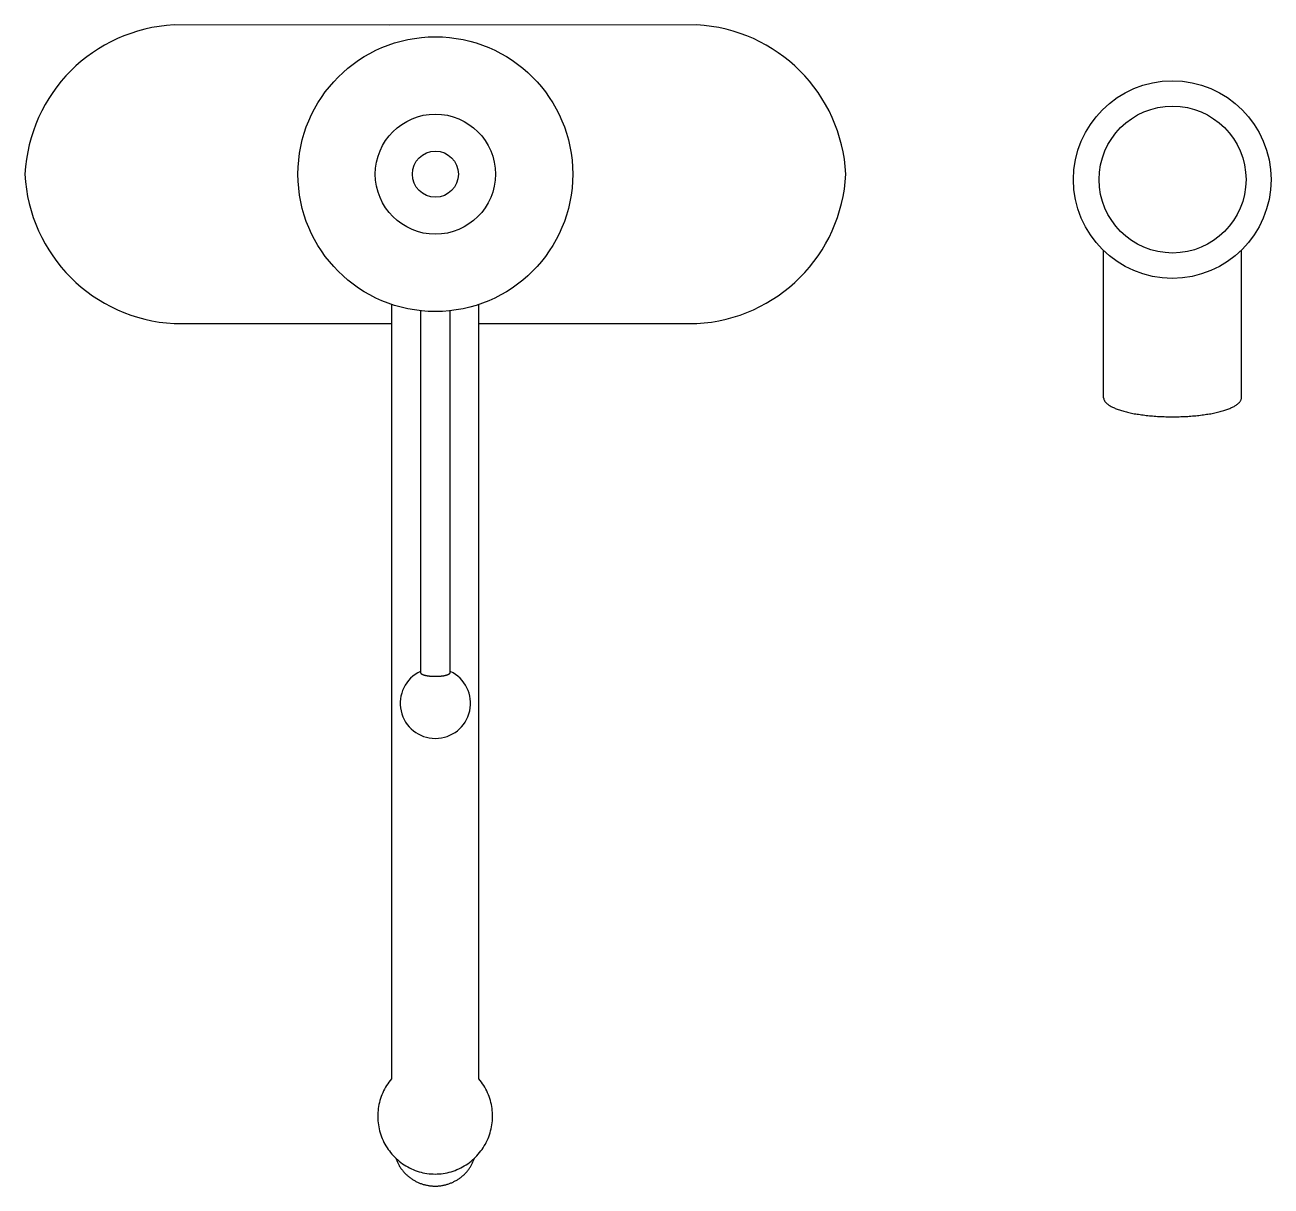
# Model space of a CAD drawing. Header units: millimetres. Extents: x 500 to 613, y 94 to 180.
# Drawn here: x 562.77 to 574.04, y 123.45 to 133.95 of the extents above; entities that cross this region are included whole.
import ezdxf

# ---------------------------------------------------------------- set-up
doc = ezdxf.new("R2010")
doc.units = ezdxf.units.MM
doc.layers.add('RUBINETTI', color=251, linetype='Continuous')

msp = doc.modelspace()

# ---------------------------------------------------------------- linework, layer by layer
at = {"layer": 'RUBINETTI'}
for points, elevation in [([(566.877, 131.253), (568.846, 131.252, 0.384574), (570.194, 132.602, 0.384574), (568.846, 133.951), (566.069, 133.95), (564.122, 133.951, 0.384574), (562.774, 132.602, 0.384574), (564.122, 131.252), (566.069, 131.253), (566.086, 131.253)], 0.01), ([(566.349, 128.107, 4.488524), (566.619, 128.107)], 0.018)]:
    msp.add_lwpolyline(points, format="xyb", dxfattribs=dict(at, elevation=elevation))
for points, elevation in [([(573.771, 130.581), (573.771, 131.915)], 0.013), ([(572.525, 130.581), (572.525, 131.91)], 0.013), ([(566.086, 131.424), (566.086, 124.424)], 0.013), ([(566.349, 131.366), (566.349, 128.098)], 0.015), ([(566.619, 128.098), (566.619, 131.366)], 0.015), ([(566.877, 124.424), (566.877, 131.423)], 0.013), ([(572.525, 130.581), (572.525, 130.577), (572.526, 130.573), (572.527, 130.569), (572.528, 130.564), (572.53, 130.56), (572.532, 130.556), (572.534, 130.552), (572.537, 130.547), (572.54, 130.543), (572.544, 130.539), (572.548, 130.535), (572.552, 130.531), (572.557, 130.527), (572.562, 130.523), (572.567, 130.519), (572.573, 130.515), (572.579, 130.511), (572.585, 130.507), (572.592, 130.503), (572.599, 130.5), (572.606, 130.496), (572.614, 130.492), (572.622, 130.489), (572.63, 130.485), (572.639, 130.482), (572.648, 130.478), (572.657, 130.475), (572.667, 130.472), (572.676, 130.468), (572.687, 130.465), (572.697, 130.462), (572.708, 130.459), (572.719, 130.456), (572.73, 130.453), (572.741, 130.45), (572.753, 130.448), (572.765, 130.445), (572.777, 130.442), (572.789, 130.44), (572.802, 130.437), (572.815, 130.435), (572.828, 130.433), (572.841, 130.431), (572.854, 130.429), (572.868, 130.427), (572.882, 130.425), (572.896, 130.423), (572.91, 130.421), (572.924, 130.42), (572.938, 130.418), (572.953, 130.417), (572.967, 130.416), (572.982, 130.415), (572.997, 130.413), (573.012, 130.412), (573.027, 130.412), (573.042, 130.411), (573.057, 130.41), (573.072, 130.41), (573.087, 130.409), (573.102, 130.409), (573.117, 130.408), (573.133, 130.408), (573.148, 130.408), (573.163, 130.408), (573.179, 130.408), (573.194, 130.409), (573.209, 130.409), (573.224, 130.41), (573.239, 130.41), (573.255, 130.411), (573.27, 130.412), (573.285, 130.412), (573.299, 130.413), (573.314, 130.415), (573.329, 130.416), (573.343, 130.417), (573.358, 130.418), (573.372, 130.42), (573.386, 130.421), (573.4, 130.423), (573.414, 130.425), (573.428, 130.427), (573.442, 130.429), (573.455, 130.431), (573.468, 130.433), (573.481, 130.435), (573.494, 130.437), (573.507, 130.44), (573.519, 130.442), (573.531, 130.445), (573.543, 130.448), (573.555, 130.45), (573.566, 130.453), (573.578, 130.456), (573.588, 130.459), (573.599, 130.462), (573.61, 130.465), (573.62, 130.468), (573.629, 130.472), (573.639, 130.475), (573.648, 130.478), (573.657, 130.482), (573.666, 130.485), (573.674, 130.489), (573.682, 130.492), (573.69, 130.496), (573.697, 130.5), (573.704, 130.503), (573.711, 130.507), (573.717, 130.511), (573.723, 130.515), (573.729, 130.519), (573.734, 130.523), (573.739, 130.527), (573.744, 130.531), (573.748, 130.535), (573.752, 130.539), (573.756, 130.543), (573.759, 130.547), (573.762, 130.552), (573.764, 130.556), (573.766, 130.56), (573.768, 130.564), (573.769, 130.569), (573.77, 130.573), (573.771, 130.577), (573.771, 130.581)], 0.013), ([(566.349, 128.098), (566.349, 128.097), (566.349, 128.096), (566.35, 128.095), (566.35, 128.094), (566.35, 128.093), (566.351, 128.092), (566.351, 128.092), (566.352, 128.091), (566.353, 128.09), (566.353, 128.089), (566.354, 128.088), (566.355, 128.087), (566.356, 128.087), (566.357, 128.086), (566.358, 128.085), (566.36, 128.084), (566.361, 128.083), (566.362, 128.083), (566.364, 128.082), (566.365, 128.081), (566.367, 128.08), (566.368, 128.08), (566.37, 128.079), (566.372, 128.078), (566.374, 128.077), (566.376, 128.077), (566.378, 128.076), (566.38, 128.075), (566.382, 128.075), (566.384, 128.074), (566.386, 128.073), (566.389, 128.073), (566.391, 128.072), (566.394, 128.072), (566.396, 128.071), (566.399, 128.071), (566.401, 128.07), (566.404, 128.069), (566.406, 128.069), (566.409, 128.068), (566.412, 128.068), (566.415, 128.068), (566.418, 128.067), (566.421, 128.067), (566.423, 128.066), (566.426, 128.066), (566.429, 128.066), (566.432, 128.065), (566.436, 128.065), (566.439, 128.065), (566.442, 128.064), (566.445, 128.064), (566.448, 128.064), (566.451, 128.064), (566.455, 128.063), (566.458, 128.063), (566.461, 128.063), (566.464, 128.063), (566.468, 128.063), (566.471, 128.063), (566.474, 128.063), (566.477, 128.063), (566.481, 128.063), (566.484, 128.063), (566.487, 128.063), (566.491, 128.063), (566.494, 128.063), (566.497, 128.063), (566.501, 128.063), (566.504, 128.063), (566.507, 128.063), (566.51, 128.063), (566.514, 128.063), (566.517, 128.064), (566.52, 128.064), (566.523, 128.064), (566.526, 128.064), (566.529, 128.065), (566.533, 128.065), (566.536, 128.065), (566.539, 128.066), (566.542, 128.066), (566.545, 128.066), (566.548, 128.067), (566.55, 128.067), (566.553, 128.068), (566.556, 128.068), (566.559, 128.068), (566.562, 128.069), (566.564, 128.069), (566.567, 128.07), (566.57, 128.071), (566.572, 128.071), (566.575, 128.072), (566.577, 128.072), (566.579, 128.073), (566.582, 128.073), (566.584, 128.074), (566.586, 128.075), (566.588, 128.075), (566.59, 128.076), (566.592, 128.077), (566.594, 128.077), (566.596, 128.078), (566.598, 128.079), (566.6, 128.08), (566.601, 128.08), (566.603, 128.081), (566.604, 128.082), (566.606, 128.083), (566.607, 128.083), (566.609, 128.084), (566.61, 128.085), (566.611, 128.086), (566.612, 128.087), (566.613, 128.087), (566.614, 128.088), (566.615, 128.089), (566.616, 128.09), (566.616, 128.091), (566.617, 128.092), (566.617, 128.092), (566.618, 128.093), (566.618, 128.094), (566.618, 128.095), (566.619, 128.096), (566.619, 128.097), (566.619, 128.098)], 0.015), ([(566.086, 124.424), (566.074, 124.409), (566.063, 124.394), (566.053, 124.379), (566.043, 124.364), (566.033, 124.348), (566.024, 124.332), (566.016, 124.315), (566.008, 124.298), (566.001, 124.281), (565.994, 124.264), (565.988, 124.246), (565.983, 124.229), (565.978, 124.211), (565.974, 124.193), (565.971, 124.175), (565.968, 124.156), (565.966, 124.138), (565.964, 124.119), (565.963, 124.101), (565.963, 124.082), (565.964, 124.064), (565.965, 124.045), (565.967, 124.027), (565.969, 124.008), (565.972, 123.99), (565.976, 123.972), (565.98, 123.954), (565.985, 123.936), (565.991, 123.918), (565.997, 123.901), (566.004, 123.884), (566.011, 123.867), (566.019, 123.85), (566.028, 123.834), (566.037, 123.818), (566.047, 123.802), (566.057, 123.787), (566.068, 123.772), (566.079, 123.757), (566.091, 123.743), (566.104, 123.729), (566.117, 123.716), (566.13, 123.703), (566.144, 123.691), (566.158, 123.679), (566.172, 123.667), (566.187, 123.657), (566.203, 123.646), (566.218, 123.637), (566.234, 123.628), (566.251, 123.619), (566.267, 123.611), (566.284, 123.604), (566.301, 123.597), (566.319, 123.591), (566.336, 123.585), (566.354, 123.58), (566.372, 123.576), (566.39, 123.573), (566.408, 123.57), (566.427, 123.567), (566.445, 123.566), (566.463, 123.565), (566.482, 123.564), (566.5, 123.565), (566.519, 123.566), (566.537, 123.567), (566.555, 123.57), (566.573, 123.573), (566.592, 123.576), (566.609, 123.58), (566.627, 123.585), (566.645, 123.591), (566.662, 123.597), (566.679, 123.604), (566.696, 123.611), (566.713, 123.619), (566.729, 123.628), (566.745, 123.637), (566.761, 123.646), (566.776, 123.657), (566.791, 123.667), (566.806, 123.679), (566.82, 123.691), (566.834, 123.703), (566.847, 123.716), (566.86, 123.729), (566.872, 123.743), (566.884, 123.757), (566.896, 123.772), (566.906, 123.787), (566.917, 123.802), (566.926, 123.818), (566.936, 123.834), (566.944, 123.85), (566.952, 123.867), (566.96, 123.884), (566.967, 123.901), (566.973, 123.918), (566.978, 123.936), (566.983, 123.954), (566.988, 123.972), (566.992, 123.99), (566.995, 124.008), (566.997, 124.027), (566.999, 124.045), (567, 124.064), (567, 124.082), (567, 124.101), (566.999, 124.119), (566.998, 124.138), (566.996, 124.156), (566.993, 124.175), (566.99, 124.193), (566.985, 124.211), (566.981, 124.229), (566.975, 124.246), (566.969, 124.264), (566.963, 124.281), (566.956, 124.298), (566.948, 124.315), (566.939, 124.332), (566.931, 124.348), (566.921, 124.364), (566.911, 124.379), (566.9, 124.394), (566.889, 124.409), (566.877, 124.424)], 0.013), ([(566.128, 123.705), (566.13, 123.698), (566.133, 123.691), (566.136, 123.685), (566.138, 123.678), (566.141, 123.671), (566.144, 123.665), (566.147, 123.658), (566.151, 123.652), (566.154, 123.646), (566.158, 123.64), (566.161, 123.633), (566.165, 123.627), (566.169, 123.621), (566.173, 123.615), (566.177, 123.609), (566.182, 123.604), (566.186, 123.598), (566.19, 123.592), (566.195, 123.587), (566.2, 123.581), (566.205, 123.576), (566.209, 123.571), (566.215, 123.565), (566.22, 123.56), (566.225, 123.555), (566.23, 123.551), (566.236, 123.546), (566.241, 123.541), (566.247, 123.537), (566.253, 123.532), (566.258, 123.528), (566.264, 123.524), (566.27, 123.519), (566.276, 123.515), (566.282, 123.512), (566.289, 123.508), (566.295, 123.504), (566.301, 123.501), (566.308, 123.497), (566.314, 123.494), (566.321, 123.491), (566.327, 123.488), (566.334, 123.485), (566.341, 123.482), (566.347, 123.479), (566.354, 123.477), (566.361, 123.475), (566.368, 123.472), (566.375, 123.47), (566.382, 123.468), (566.389, 123.466), (566.396, 123.465), (566.403, 123.463), (566.41, 123.462), (566.418, 123.46), (566.425, 123.459), (566.432, 123.458), (566.439, 123.457), (566.446, 123.456), (566.454, 123.456), (566.461, 123.455), (566.468, 123.455), (566.476, 123.455), (566.483, 123.455), (566.49, 123.455), (566.497, 123.455), (566.505, 123.455), (566.512, 123.456), (566.519, 123.457), (566.527, 123.457), (566.534, 123.458), (566.541, 123.459), (566.548, 123.461), (566.555, 123.462), (566.563, 123.463), (566.57, 123.465), (566.577, 123.467), (566.584, 123.469), (566.591, 123.471), (566.598, 123.473), (566.605, 123.475), (566.611, 123.477), (566.618, 123.48), (566.625, 123.483), (566.632, 123.485), (566.638, 123.488), (566.645, 123.491), (566.652, 123.495), (566.658, 123.498), (566.664, 123.501), (566.671, 123.505), (566.677, 123.508), (566.683, 123.512), (566.689, 123.516), (566.695, 123.52), (566.701, 123.524), (566.707, 123.529), (566.713, 123.533), (566.719, 123.537), (566.724, 123.542), (566.73, 123.547), (566.735, 123.551), (566.741, 123.556), (566.746, 123.561), (566.751, 123.566), (566.756, 123.572), (566.761, 123.577), (566.766, 123.582), (566.77, 123.588), (566.775, 123.593), (566.779, 123.599), (566.784, 123.605), (566.788, 123.61), (566.792, 123.616), (566.796, 123.622), (566.8, 123.628), (566.804, 123.634), (566.807, 123.641), (566.811, 123.647), (566.814, 123.653), (566.818, 123.66), (566.821, 123.666), (566.824, 123.673), (566.827, 123.679), (566.829, 123.686), (566.832, 123.692), (566.835, 123.699), (566.837, 123.706)], 0.013)]:
    msp.add_lwpolyline(points, dxfattribs=dict(at, elevation=elevation))
for centre, radius in [((566.484, 132.602, 0.01), 1.242), ((573.145, 132.553, 0.015), 0.893), ((573.148, 132.553, 0.01), 0.664), ((566.484, 132.602, 0.017), 0.543), ((566.484, 132.602, 0.017), 0.208)]:
    msp.add_circle(centre, radius, dxfattribs=at)

doc.saveas('drawing.dxf')
